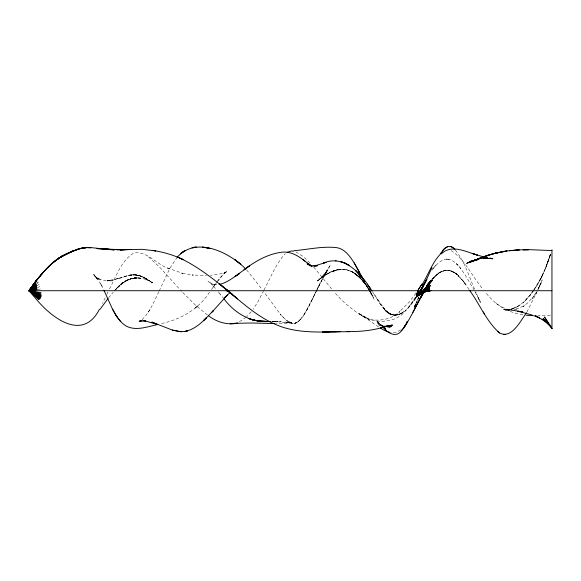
<?xml version="1.0" encoding="UTF-8"?>
<svg xmlns="http://www.w3.org/2000/svg" width="581" height="581" viewBox="0 0 581 581"><rect width="100%" height="100%" fill="white"/><g stroke="black" fill="none" stroke-linecap="round" stroke-linejoin="round"><path stroke-width="0.44" stroke-dasharray="2.9 2.18" d="M550.534 253.962L545.704 268.095L550.534 254.035M550.447 254.122L545.043 269.323L540.003 280.289L545.043 269.323L550.381 255.284M550.65 254.536C546.06 266.715 541.601 279.236 533.983 289.919M418.669 297.145L416.366 302.628L418.879 296.673M526.945 311.99L537.49 290.594M537.846 289.788L542.218 279.904L538.006 289.447M535.726 294.64L537.679 290.188M417.804 299.89L419.576 295.925M414.5 307.102L417.441 300.689M414.268 307.233L416.054 303.34M414.398 307L416.243 303.006L414.442 306.862M158.845 291.742L152.36 305.185L148.387 312.091L149.942 309.731L145.86 315.628L142.091 319.703M159.209 290.958L170.008 267.994L177.169 257.281M106.904 294.269L107.957 292.076M316.689 290.188L307.509 308.932L303.079 316.289L307.734 308.526L311.903 300.021L303.326 316.02L298.583 321.358L296.15 322.854L298.736 321.257L303.464 315.759M317.066 289.389L319.746 283.811L311.409 301.096L327.176 269.867L318.214 286.985L330.509 264.747L323.82 276.019L328.163 269.09L324.757 273.876L327.59 270.354L319.303 279.526L322.179 276.926L317.516 281.022L323.646 275.735L319.042 279.701L327.009 274.036L322.571 276.636L328.664 273.135L324.278 275.459L330.335 272.315L337.757 269.381L325.999 274.348L333.697 270.949L341.018 269.156L329.471 272.336L337.074 269.976L344.272 269.366L340.437 269.417L332.949 270.659M105.205 297.835L102.539 303.318M109.431 289.011C116.374 276.454 120.942 260.695 133.899 252.989C147.545 250.774 157.037 265.103 169.434 268.843L167.284 267.834L182.979 273.484L180.88 272.961L193.342 275.111L192.202 274.995L206.589 275.488M263.977 289.992C270.652 277.696 275.663 264.014 285.315 253.665M263.629 290.689L258.167 301.299L253.134 309.324M538.652 287.958L541.318 282.693L537.541 290.05M415.371 297.254L408.566 307.589L403.112 313.529A28.563 28.563 0 0 1 393.49 319.325L390.018 320.356L382.988 321.286A40.191 40.191 0 0 1 373.082 320.392A36.988 36.988 0 0 1 364.868 317.567L357.903 313.413L346.893 304.778A116.127 116.127 0 0 1 339.82 298.147L334.736 292.65M416.119 297.37L414.159 300.421L417.281 295.765L407.542 308.656L415.001 299.418L409.685 306.202L405.371 310.544L405.923 310.051L401.609 313.297L404.303 311.387L400.585 313.776L402.219 312.839L396.946 315.062L401.202 313.457L395.995 315.127L400.215 314.001L395.065 315.127L396.707 314.989L394.172 315.062L395.806 315.113L390.839 314.372L394.942 315.171L390.047 313.98L394.114 315.171L391.688 314.524L393.315 315.098L386.888 312.251L392.545 314.967L385.486 310.908L391.093 314.524L384.164 309.433L390.396 314.219L386.191 310.908L389.357 314.103L380.439 304.335L385.653 310.762L372.327 291.553M533.38 290.696L529.974 295.308L523.14 302.788L529.974 295.308L533.481 290.391M533.852 289.97L543.141 274.225L536.989 285.474L533.983 289.687M536.023 292.686L531.993 298.728L534.208 295.751L527.512 303.093L523.009 306.477L524.955 305.548L515.594 309.346L517.155 309.085L513.139 309.375M533.481 290.66C527.795 298.772 520.387 306.615 510.634 309.52M415.974 293.144L409.322 301.946L398.9 312.317L399.917 311.532C388.856 321.598 371.375 323.37 359.465 313.878L369.204 319.419L358.216 312.985L380.41 328.185M219.015 279.192L211.499 289.476M213.06 287.37L217.011 281.996M217.497 281.327L224.731 272.772L218.572 279.439M209.487 292.17C198.717 309.404 180.306 319.594 160.843 323.711M432.242 279.374L439.207 272.474L430.506 281.146M301.002 319.034L296.252 322.833L293.383 323.632L275.285 323.602M431.908 270.129L435.576 265.43L432.758 268.916C436.832 264.181 442.199 258.051 449.2 259.242L445.867 259.111C450.551 258.589 454.24 261.937 457.617 264.638L455.598 263.019L460.893 268.778L458.99 266.272L464.48 273.84L474.002 289.825M108.618 297.821L113.172 292.258M320.596 278.836L327.59 270.354M251.275 311.786L246.664 316.739M114.326 290.921C120.027 284.305 127.573 277.907 136.796 277.929L131.553 278.633L127.014 280.245L122.911 282.678L129.505 279.272L134.574 277.907C127.878 279.083 121.974 282.765 117.34 287.639L121.146 284.189L127.384 279.977L123.15 282.598L114.777 290.406M224.542 273.077L224.251 273.368L227.033 271.32L224.063 273.498L226.583 271.69L220.736 273.789L210.453 275.321M431.69 279.904L438.335 273.353L443.1 270.811L440.049 272.315L432.431 278.466L438.335 273.353L444.465 270.492L439.664 272.38L445.881 270.303L449.077 270.325L444.167 270.528L449.832 270.521L445.634 270.172L451.393 271.066L449.672 270.506L454.727 272.685L450.478 270.681L455.562 273.317L451.299 270.913L457.283 274.762L454.284 272.206L459.07 276.447L455.627 273.012L464.313 282.257L459.985 277.391M115.379 289.766L118.386 286.571L115.641 289.469C119.323 285.489 123.521 281.93 128.459 279.621L125.118 281.386L118.168 286.738C122.954 282.097 128.967 278.589 135.693 277.914L131.553 278.633M36.835 282.903L38.034 281.698M36.407 284.167L38.411 282.381M195.506 307.792L198.244 305.366L193.582 309.484M246.09 317.197L240.708 320.93L238.225 322.027M322.157 277.224L317.553 280.5L327.009 274.036M400.73 329.863L396.119 332.397L390.512 332.521M37.002 285.685L39.174 284.312M294.937 323.312L296.245 322.804L293.616 323.544L296.259 322.818M37.351 287.566L39.842 286.615M511.229 309.303L514.643 308.053L509.646 309.644L515.282 307.836L520.22 304.793L517.388 306.55L510.866 309.186M127.936 279.701L132.548 278.335L137.871 277.965L141.967 278.415L139.956 278.081L134.472 277.805L139.956 278.081L144.088 278.953L147.436 279.984L146.085 279.555L153.261 283.165L142.911 277.006L152.549 282.896L148.46 280.078L149.077 280.456C143.398 276.665 136.564 273.636 129.621 275.256L134.494 274.74L139.433 275.655L134.494 274.74L130.122 275.045L127.733 275.568L134.872 274.857L127.914 275.481L120.485 278.11L128.052 275.467L114.762 279.548L120.245 278.023L107.231 280.921L113.113 280.216L106.207 280.717L111.93 280.928L105.016 280.601L96.264 278.059L100.658 280.006L96.279 277.362L98.988 279.388L94.63 276.019L97.259 278.35L92.996 274.247L97.898 279.432L93.969 274.602L98.363 280.158L102.074 286.135L100.52 283.39L103.679 289.607M484.808 257.993L488.28 257.201L484.808 257.942M37.772 289.418L40.394 289.033M483.239 258.901L491.235 257.899L482.629 258.756M482.826 258.821L491.831 258.102L482.55 258.61M291.727 323.755L293.383 323.632M482.709 258.603L492.964 258.683L486.508 258.32L493.037 258.835L486.537 258.233L492.899 258.944L485.331 257.594M550.345 315.265L538.021 315.679M271.603 321.729L275.924 321.525L272.467 321.685M137.871 277.965L133.521 278.059L138.924 278.016M274.857 321.801L281.175 321.736L272.14 321.431L292.141 322.891L289.011 322.397L291.858 322.978L289.396 322.332L291.313 322.934L286.44 320.313L289.897 322.426L287.392 321.017L283.397 317.575L284.341 318.504L280.224 314.096L281.16 315.251L264.152 292.214M216.851 284.646L213.706 284.545L215.224 285.031L211.106 283.47L207.983 281.349L211.026 283.397L216.8 289.919M284.632 322.07L288.575 322.295M285.975 322.186L287.305 322.244M340.437 269.417C352.623 268.4 361.426 278.176 367.708 287.225L360.256 278.045L354.926 273.331L361.927 279.824M138.917 275.423L134.008 274.769C139.781 274.835 144.945 277.791 149.651 280.87L143.442 277.181L143.921 277.406L138.51 275.343L138.917 275.423L144.349 277.682L139.273 275.561L134.494 274.74L129.759 275.176L134.342 274.733L139.273 275.561M285.896 322.063L288.466 322.404M522.864 314.822L516.662 313.617L508.15 310.77M378.863 325.316L384.724 326.399M287.994 322.201L290.377 322.658M486.203 257.79L491.417 258.952L484.409 257.23M486.094 257.688L490.32 258.828L485.469 257.47M384.186 326.304L378.427 324.67L383.111 326.021L377.563 323.305L382.102 325.643L376.786 321.918L382.53 326.355L376.161 320.523L381.238 325.164M485.52 257.514L489.681 258.748L484.053 257.049M451.139 250.607C465.461 259.918 472.288 276.905 483.254 289.578M295.889 251.871L303.602 256.795L311.416 264.435M504.228 307.952C496.232 304.829 490.386 298.322 485.07 291.851M389.473 313.515L391.805 314.771M207.402 314.967L194.809 304.546L182.064 291.836M496.007 303.253L498.237 305.018A47.962 47.962 0 0 0 502.986 308.17M148.576 256.896L160.145 267.718L181.446 291.175M386.191 310.908L390.635 314.851L382.894 307.843M211.106 283.47L214.164 286.6M380.591 324.59L382.305 326.362M357.78 275.445L359.45 277.181L351.948 271.632L356.632 274.762L361.89 279.948L358.448 275.975L362.871 281.051M358.354 276.055L361.818 279.73M246.613 269.867L262.3 289.578M456.543 273.644L466.238 285.031L463.812 281.858L469.078 289.578M313.725 267.02L332.056 289.498M362.435 280.579L366.248 285.01M364.156 282.649L365.296 283.986L364.207 282.591M365.093 283.659L361.048 278.909L354.533 273.281L353.691 272.736L358.259 276.2L354.533 273.281L350.633 271.153L343.756 269.301C353.001 270.187 359.893 276.999 365.296 283.986M224.128 299.055L219.938 293.812M218.369 291.902L220.998 295.17M455.439 250.229C465.185 262.198 469.303 277.435 475.49 291.321M364.28 282.736L365.391 284.167M365.703 284.523L370.061 291.415M363.561 281.974L368.87 289.418M363.568 281.458L365.522 284.218M363.597 281.516L365.086 283.63M370.54 292.156L371.491 293.637L369.676 290.718M373.859 293.892L380.315 304.204L376.655 298.329M369.225 289.984L366.502 285.598L368.812 289.461M369.276 290.239L372.508 295.649L369.363 290.239M365.042 282.932L369.276 290.086M367.976 287.885L373.358 297.545L369.683 290.834M367.962 287.733L369.16 289.934M475.258 292.149L480.552 302.425L478.403 298.075L479.528 300.341M368.456 288.597L374.019 299.295M478.78 298.823L478.178 297.508L479.833 301.096L475.759 291.96L476.13 292.846M416.628 302.352L414.333 307.226L416.628 302.352M364.127 282.184L362.399 280.347L364.12 282.17"/><path stroke-width="0.87" d="M421.305 290.878L431.959 267.718M382.879 326.958C386.968 332.739 396.082 338.374 401.391 330.843C410.825 319.027 416.228 304.567 423.789 291.589M412.844 312.455L423.702 292.323M423.636 281.959C429.395 271.944 433.426 260.441 442.068 252.43M425.002 289.28L427.848 283.862M422.234 284.61L423.28 282.62M426.766 279.279L420.462 290.529L426.236 280.332M425.277 289.222L428.669 283.012L425.256 289.229M426.81 279.265L420.303 290.769M425.575 281.509L420.426 290.529M421.813 288.27L425.691 281.313M99.424 309.324C82.538 342.463 50.511 317.117 34.983 297.603A192.558 192.558 0 0 1 29.05 290.725C38.397 277.478 48.528 263.68 63.053 255.734L57.258 259.184L52.283 263.157L43.422 272.082L35.717 281.298M424.043 291.618L419.983 298.678L424.152 291.655M425.844 288.488L429.453 282.213L425.917 288.437L431.305 280.521L426.222 287.98L430.804 280.928M526.509 312.752C520.794 320.284 511.687 339.682 499.399 332.84M426.469 287.748L430.18 281.502L426.432 287.617M423.629 292.236L420.818 296.862L423.97 291.684M406.359 322.825L407.296 321.286M404.746 326.42L405.364 325.404M421.029 296.354L423.738 291.996M421.203 295.903L423.927 291.618M425.735 288.757L431.509 280.369L426.643 287.326M421.356 295.504L423.76 291.785M425.677 288.815L432.155 280.115L423.607 290.958M417.347 291.117L422.046 283.978M418.727 289.091L421.334 285.082M35.993 280.921L43.851 271.632L35.993 280.921L29.05 290.725L38.629 299.491M35.644 281.444L29.05 290.725L39.116 299.288M35.586 281.589L29.05 290.725L39.566 299.019M100.085 309.194L108.081 298.511M36.218 280.754L29.05 290.725L39.98 298.663M35.543 281.734L29.05 290.725L40.343 298.206M36.472 280.652L29.05 290.725L40.648 297.617M35.499 282.017L29.05 290.725L40.881 296.884M442.373 251.072C444.872 246.504 451.655 244.202 454.807 249.59M36.189 281.357L29.05 290.725L40.96 296.455M440.739 253.214L444.523 248.683L447.711 246.584M35.492 282.293L29.05 290.725L41.026 295.99M421.53 293.601L422.576 292.272M35.506 282.562L29.05 290.725L41.062 295.497M32.776 286.055L29.05 290.725L41.077 294.966M35.434 282.715L36.494 281.378M403.751 327.931L401.391 330.843M32.914 286.135L29.05 290.725L41.048 293.848M432.3 280.369L423.193 291.03M35.608 283.114L29.05 290.725L40.953 292.671M422.126 292.287L417.841 295.707L422.118 292.432M423.302 290.943L426.832 286.905L423.331 290.718M177.169 257.281C196.022 235.908 228.958 252.183 245.4 268.647M211.912 312.237L213.496 310.465C205.347 318.86 196.937 329.107 184.852 331.475L187.402 330.901L184.649 331.526L178.984 331.519L181.708 331.736M33.073 286.288L29.05 290.725L551.95 290.725M423.418 290.703L426.425 287.508L423.418 290.587M212.45 311.634L227.331 295.075L224.607 297.661L230.149 292.483M35.761 283.717L29.05 290.725L37.097 289.636M204.025 320.109L206.509 317.647L203.386 320.734M35.848 284.051L29.05 290.725L36.981 289.084M420.397 293.565L418.494 295.242L420.477 293.601M423.484 290.594L425.953 288.22L423.549 290.732M47.686 267.536L52.617 262.859L58.042 258.741L51.978 263.491M35.949 284.414L29.05 290.725L36.864 288.532M441.386 253.846C451.473 243.882 466.173 251.871 477.364 255.132L472.23 253.432L484.198 257.1M36.058 284.821L29.05 290.725L36.756 287.98M423.789 290.87L430.405 285.402L424.123 290.551M85.763 247.891L82.691 247.993L77.469 249.227L71.862 251.399L72.516 251.079L66.147 254.304L71.862 251.399L78.159 249.307L66.75 253.672L67.106 253.461L61.158 256.911L66.75 253.672L72.894 251.072L61.47 256.562L67.904 253.301L62.203 256.018L56.553 259.823L62.203 256.018L62.617 255.843L56.887 259.482L62.617 255.843L65.893 254.42M36.116 285.046L29.05 290.725L36.639 287.421M36.175 285.278L29.05 290.725L36.523 286.861M424.261 290.798L429.976 286.433L424.312 290.718M419.359 294.473L417.238 296.085L422.329 292.519M420.775 293.405L422.191 292.33M36.233 285.518L29.05 290.725L36.407 286.31M424.508 290.994L429.599 287.428L424.399 291.045M422.176 292.592L416.976 296.208L422.845 292.294M36.291 285.779L29.05 290.725L36.349 286.041M425.045 290.827L429.446 287.893L424.965 290.849M422.728 292.33L416.759 296.281L422.67 292.534M56.887 259.482L62.203 256.018L66.045 254.355M425.626 290.66L429.323 288.314L425.575 290.66M422.576 292.534L416.577 296.288L424.028 291.822M423.97 291.8L416.439 296.23L423.948 292.003M426.2 290.732L429.206 289.04L426.178 290.703M423.912 291.952L416.345 296.114L429.199 289.338L416.286 295.954L429.228 289.599L416.272 295.497L429.366 289.992L416.366 294.916L429.599 290.268L416.541 294.247L429.889 290.442L416.773 293.543L430.216 290.551L417.035 292.817L430.565 290.616L417.311 292.098L430.928 290.653M287.196 252.292L291.292 250.992L293.528 251.166M380.359 328.054L386.547 326.137C373.917 330.538 360.365 331.751 347.06 331.569L349.689 331.664L328.802 331.933M466.405 263.571L473.508 260.564L484.83 256.933L472.171 261.13L483.072 257.063L470.9 261.893L481.395 257.477L489.95 254.601L497.372 252.851L488.229 255.095L479.899 258.247L495.557 253.033L506.981 250.948L494.772 253.36L506.196 251.014L519.261 249.953L509.675 250.665L518.673 249.866L528.645 249.743L523.096 249.75L528.267 249.619L551.95 250.556M139.28 321.525L142.069 320.421L139.309 321.17L145.773 321.082L143.551 320.443L157.604 324.51L151.91 322.085L172.317 330.081L181.49 331.722M473.508 260.564L477.851 259.576L467.509 262.808L478.323 259.177L469.673 261.544L478.737 259.235M314.917 265.858L326.108 262.343L323.334 263.142C344.453 253.81 362.188 274.82 371.92 290.95M380.468 328.004L392.415 325.048L381.877 327.11M218.979 284.487C226.728 282.991 232.865 277.762 239.321 273.636L235.094 276.462L249.641 265.735L244.013 269.824C254.601 261.682 266.614 254.638 279.969 252.474C292.904 249.939 302.839 259.431 312.062 266.781L307.051 263.208L311.692 265.88L307.894 264.442M157.451 324.59C147.421 326.675 136.005 331.264 126.157 326.043C119.563 322.041 115.554 315.091 112.162 308.402L104.035 290.398M315.846 265.8L317.538 265.372L314.023 265.808M509.326 309.499L505.034 309.855L508.876 309.68M386.038 326.5L392.001 325.549L385.675 326.5L391.485 326.057L385.225 326.464L390.897 326.558L384.186 326.304L390.265 327.038L384.724 326.399M294.001 250.694C308.053 249.561 322.164 246.097 336.312 247.593C344.765 248.668 350.023 256.395 354.228 263.004L364.781 281.865M230.17 323.77L237.745 323.145C227.476 325.331 216.996 322.157 208.739 315.948M509.203 309.666L503.8 309.303L509.021 309.702M313.929 265.982L317.313 265.786L311.438 265.749L307.226 264.181M509.021 309.608L506.596 309.738L509.508 309.934L506.378 309.346L522.769 311.903L517.802 311.205L532.051 314.996M334.838 331.882L340.495 331.62M85.567 247.898L82.11 248.022L76.903 249.59L82.691 247.993L82.11 248.022L86.729 247.47L90.832 247.767L86.249 247.622L90.389 247.55L104.522 249.024L96.954 248.588L113.992 249.714L104.34 248.908L120.296 249.699L117.064 249.728L142.12 249.336L155.715 250.898L152.418 250.375C163.043 251.965 173.508 254.979 183.204 259.642L177.844 257.201C196.777 265.568 213.031 278.742 229.045 291.64L222.857 286.818L225.944 289.12M269.678 321.395C251.537 323.399 234.724 313.144 224.128 299.055M269.635 321.395L264.464 321.533L270.775 321.678M334.896 331.882L322.44 332.1L328.926 332.012C312.585 332.187 295.722 331.998 280.18 326.311C261.82 319.565 246.642 306.71 231.906 294.211L237.484 298.888L234.768 296.63M335.484 260.927L336.167 260.913M233.889 323.356L252.11 323L274.435 323.588M505.158 334.482L503.364 334.467M113.999 249.54L108.72 249.46L117.028 249.677M104.297 249.104L113.992 249.983M532.966 315.643L526.125 315.214M260.789 321.228L254.768 320.327L267.238 321.467L257.942 320.879M172.317 330.081L178.069 331.301M229.611 292.04L229.974 292.12L226.59 290.914M389.88 332.412L385.087 330.72L380.41 328.185M533.634 315.636L539.655 317.96L535.355 315.679L547.193 322.411M450.529 246.46L453.027 247.833L454.843 249.634M545.131 320.944L542.102 319.122L550.635 326.181M229.401 291.48L226.082 289.215M225.871 289.338L231.972 293.964L229.03 291.858M228.958 291.822L234.731 296.593M303.376 259.947L303.006 259.656L305.359 261.566M497.438 331.301L499.522 332.942C486.319 321.424 479.804 304.168 469.55 290.297M547.033 322.295L543.344 318.562L551.95 328.526L544.52 317.008L551.95 328.555M549.488 324.779L550.723 326.028M117.108 316.972L116.614 316.333L120.761 321.671M367.192 284.218L370.693 289.142L368.928 286.651M483.203 311.917L484.627 314.089M364.302 281.11L358.542 272.061L363.975 280.608M112.569 309.252L116.149 315.621L115.713 314.837M354.076 262.735L359.261 271.988M551.95 249.801L551.95 328.715M407.484 321.896L403.41 328.367L407.484 321.896M422.416 292.265L421.37 293.558L422.438 292.243M182.797 252.06L180.408 253.803L185.245 250.288L182.797 252.06M429.25 288.699L425.517 290.928L429.25 288.699M194.925 247.245L191.984 247.702L196.291 247.07L194.925 247.245M127.392 249.474L120.376 250.055L131.03 249.503L127.392 249.474M205.558 247.564L202.435 247.165L210.169 248.465L205.558 247.564M108.8 249.46L104.362 248.85L108.8 249.46M257.644 320.857L251.689 319.579L257.644 320.857M254.609 320.276L248.755 318.606L254.609 320.276M344.983 263.077L340.568 261.552L344.983 263.077L349.348 265.481L344.983 263.077M238.479 262.459L235.007 259.787L240.846 264.311L238.479 262.459M222.697 286.549L219.458 283.978L222.697 286.549M231.87 294.168L228.921 291.778L231.87 294.168M385.762 329.333L383.177 326.965L385.762 329.333M359.145 274.326L355.456 270.354L363.474 279.207L359.145 274.326"/></g></svg>
